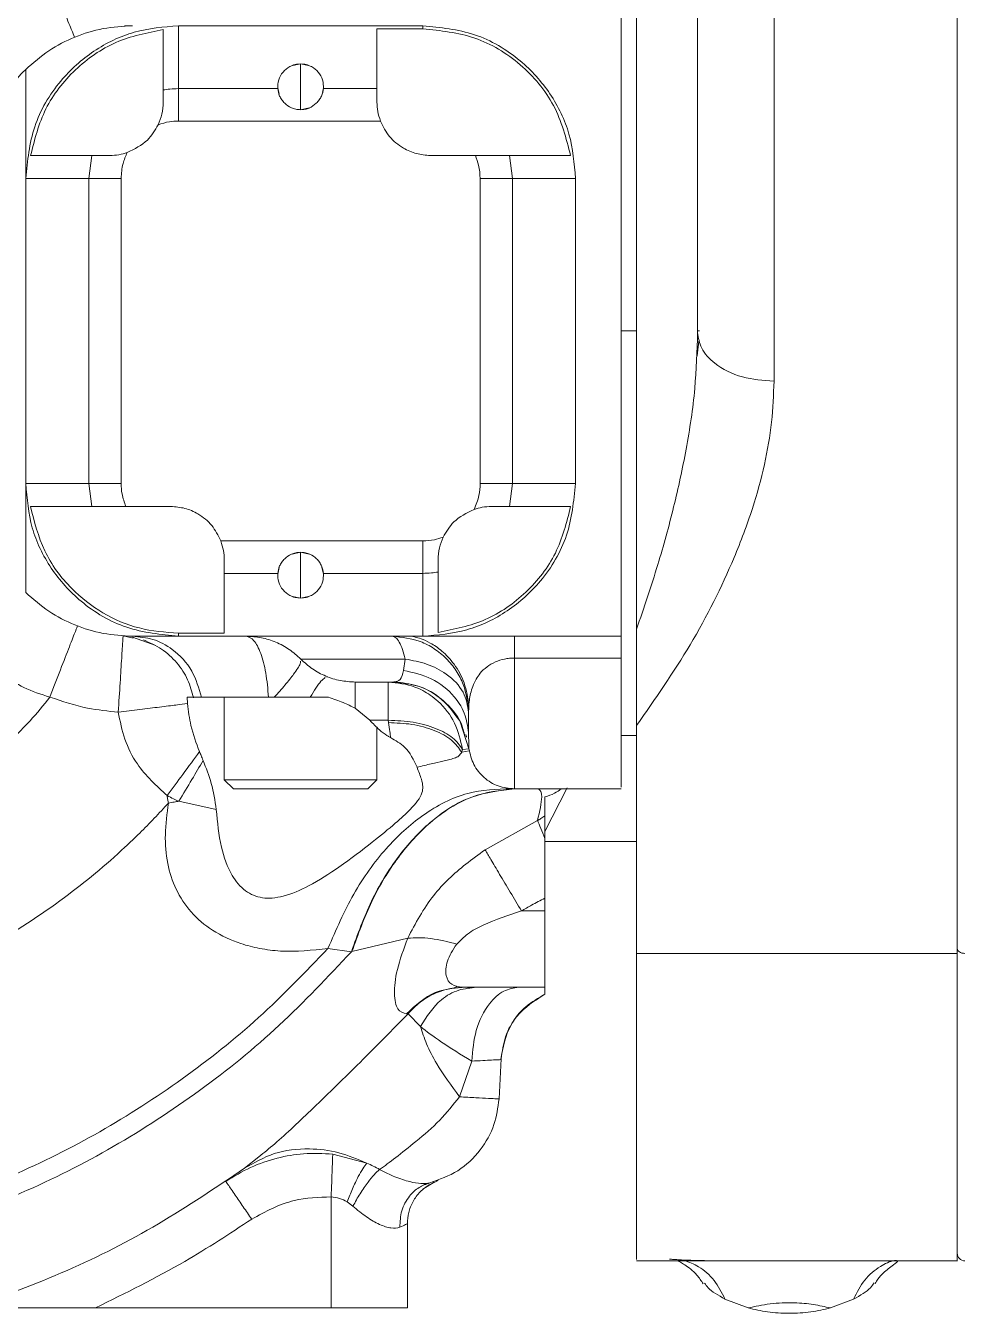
# Model space of a CAD drawing. Header units: millimetres. Extents: x 169 to 14583, y -399 to 10804.
# Drawn here: x 7146.3 to 7207.3, y 5435.1 to 5519.5 of the extents above; entities that cross this region are included whole.
import ezdxf

# ---------------------------------------------------------------- set-up
doc = ezdxf.new("R2010")
doc.units = ezdxf.units.MM
doc.header["$LTSCALE"] = 35

msp = doc.modelspace()

# ---------------------------------------------------------------- linework, layer by layer
at = {"color": 7, "linetype": 'Continuous', "lineweight": 18}
for p, q in [((7207.279, 5606.024), (7207.279, 5458.696)), ((7190.279, 5549.238), (7190.279, 5499.389)), ((7195.279, 5546.037), (7195.279, 5496.187)), ((7185.279, 5479.477), (7185.279, 5529.477)), ((7155.279, 5515.27), (7155.279, 5519.226)), ((7156.279, 5515.356), (7156.279, 5519.477)), ((7172.279, 5519.477), (7156.279, 5519.477)), ((7172.279, 5519.277), (7169.279, 5519.277)), ((7169.279, 5519.277), (7169.279, 5515.356)), ((7172.279, 5519.477), (7172.279, 5519.277)), ((7146.279, 5509.477), (7146.279, 5516.619)), ((7164.279, 5516.977), (7163.765, 5516.875)), ((7164.279, 5515.477), (7164.279, 5516.977)), ((7164.791, 5516.875), (7164.279, 5516.977)), ((7162.784, 5515.356), (7156.279, 5515.356)), ((7162.79, 5515.419), (7162.873, 5515.003)), ((7164.279, 5513.977), (7164.279, 5515.477)), ((7165.706, 5515.11), (7165.767, 5515.419)), ((7169.279, 5515.356), (7165.774, 5515.356)), ((7169.279, 5515.356), (7169.279, 5514.477)), ((7155.279, 5515.27), (7155.279, 5514.477)), ((7164.279, 5513.977), (7164.834, 5514.088)), ((7169.507, 5513.234), (7156.279, 5513.234)), ((7146.594, 5510.977), (7150.595, 5510.977)), ((7150.595, 5510.977), (7150.4, 5509.477)), ((7175.724, 5510.977), (7172.779, 5510.977)), ((7178.157, 5509.477), (7177.963, 5510.977)), ((7177.963, 5510.977), (7181.963, 5510.977)), ((7150.4, 5509.477), (7146.279, 5509.477)), ((7146.279, 5509.477), (7146.279, 5489.477)), ((7150.4, 5509.477), (7150.4, 5489.477)), ((7152.521, 5489.477), (7152.521, 5509.477)), ((7176.036, 5489.477), (7176.036, 5509.477)), ((7178.157, 5489.477), (7178.157, 5509.477)), ((7182.279, 5509.477), (7178.157, 5509.477)), ((7182.279, 5489.477), (7182.279, 5509.477)), ((7185.279, 5499.477), (7186.279, 5499.477)), ((7190.279, 5499.477), (7190.392, 5499.477)), ((7190.363, 5498.803), (7190.244, 5497.85)), ((7146.279, 5489.477), (7150.4, 5489.477)), ((7146.279, 5482.336), (7146.279, 5489.477)), ((7150.4, 5489.477), (7150.595, 5487.977)), ((7177.963, 5487.977), (7178.157, 5489.477)), ((7178.157, 5489.477), (7182.279, 5489.477)), ((7150.595, 5487.977), (7146.594, 5487.977)), ((7155.779, 5487.977), (7152.834, 5487.977)), ((7181.963, 5487.977), (7177.963, 5487.977)), ((7159.051, 5485.72), (7172.279, 5485.72)), ((7164.279, 5484.977), (7163.716, 5484.863)), ((7164.279, 5483.477), (7164.279, 5484.977)), ((7164.841, 5484.863), (7164.279, 5484.977)), ((7159.279, 5483.598), (7159.279, 5484.477)), ((7173.279, 5483.684), (7173.279, 5484.477)), ((7159.279, 5483.598), (7162.784, 5483.598)), ((7159.279, 5479.677), (7159.279, 5483.598)), ((7162.881, 5483.984), (7162.79, 5483.535)), ((7164.279, 5481.977), (7164.279, 5483.477)), ((7165.767, 5483.535), (7165.676, 5483.984)), ((7165.774, 5483.598), (7172.279, 5483.598)), ((7172.279, 5483.598), (7172.279, 5479.477)), ((7173.279, 5483.684), (7173.279, 5479.728)), ((7163.757, 5482.082), (7164.279, 5481.977)), ((7164.279, 5481.977), (7164.8, 5482.083)), ((7152.651, 5479.497), (7153.318, 5479.345)), ((7152.761, 5479.493), (7152.651, 5479.497)), ((7153.272, 5479.419), (7154.807, 5478.878)), ((7153.279, 5479.477), (7156.279, 5479.477)), ((7156.279, 5479.677), (7159.279, 5479.677)), ((7156.279, 5479.477), (7172.279, 5479.477)), ((7185.279, 5479.477), (7172.279, 5479.477)), ((7171.132, 5477.977), (7171.021, 5477.239)), ((7185.279, 5478.049), (7178.279, 5478.049)), ((7166.07, 5476.809), (7165.993, 5476.793)), ((7156.84, 5475.477), (7156.874, 5475.061)), ((7157.793, 5475.477), (7157.243, 5475.477)), ((7162.548, 5475.477), (7164.913, 5475.477)), ((7164.913, 5475.477), (7166.095, 5475.477)), ((7167.861, 5474.755), (7168.803, 5473.977)), ((7170.021, 5473.977), (7168.803, 5473.977)), ((7170.021, 5473.977), (7170.025, 5473.815)), ((7175.302, 5472.105), (7174.695, 5473.941)), ((7186.279, 5473.627), (7186.279, 5458.696)), ((7175.093, 5473.033), (7175.145, 5472.87)), ((7175.128, 5472.925), (7175.168, 5472.917)), ((7185.279, 5472.977), (7186.279, 5472.977)), ((7174.828, 5471.878), (7175.323, 5471.964)), ((7174.88, 5472.065), (7175.302, 5472.102)), ((7159.879, 5469.477), (7159.279, 5470.077)), ((7169.279, 5470.077), (7168.678, 5469.477)), ((7178.274, 5469.477), (7178.276, 5469.477)), ((7178.279, 5469.478), (7185.279, 5469.478)), ((7184.771, 5469.477), (7178.279, 5469.477)), ((7180.279, 5466.686), (7181.723, 5469.547)), ((7180.279, 5468.951), (7180.279, 5467.708)), ((7156.305, 5468.665), (7158.758, 5468.124)), ((7179.796, 5467.402), (7176.359, 5465.477)), ((7180.279, 5466.018), (7186.279, 5466.018)), ((7180.279, 5461.477), (7180.279, 5462.312)), ((7178.738, 5461.477), (7180.279, 5461.477)), ((7167.633, 5458.815), (7171.293, 5459.692)), ((7166.071, 5459.02), (7167.601, 5458.808)), ((7207.279, 5458.696), (7186.279, 5458.696)), ((7174.334, 5456.446), (7174.515, 5456.524)), ((7174.857, 5456.477), (7180.279, 5456.477)), ((7171.321, 5454.746), (7172.122, 5453.906)), ((7175.481, 5451.638), (7174.675, 5449.299)), ((7177.27, 5449.163), (7177.408, 5451.789)), ((7177.38, 5451.737), (7177.408, 5451.789)), ((7161.542, 5445.378), (7160.605, 5444.616)), ((7166.381, 5445.542), (7168.619, 5444.956)), ((7161.464, 5445.133), (7161.463, 5445.129)), ((7172.272, 5443.244), (7173.024, 5443.717)), ((7173.014, 5443.678), (7173.279, 5443.82)), ((7173.163, 5443.785), (7173.279, 5443.82)), ((7172.35, 5443.523), (7172.478, 5443.624)), ((7166.279, 5435.477), (7166.279, 5442.742)), ((7167.331, 5442.416), (7167.706, 5442.135)), ((7171.248, 5440.975), (7171.279, 5440.992)), ((7171.279, 5435.477), (7171.279, 5440.992)), ((7186.279, 5438.551), (7194.362, 5438.551)), ((7194.362, 5438.551), (7207.279, 5438.551)), ((7193.585, 5435.467), (7192.065, 5436.052)), ((7200.492, 5436.052), (7198.972, 5435.467)), ((7150.846, 5435.477), (7166.279, 5435.477))]:
    msp.add_line(p, q, dxfattribs=at)
at = {"color": 7, "linetype": 'Continuous', "lineweight": 18, "flags": 128}
for points in [[(7156.279, 5479.477), (7156.279, 5479.589), (7156.279, 5479.677)], [(7159.279, 5470.077), (7159.279, 5473.101), (7159.279, 5475.477)], [(7169.279, 5473.507), (7169.279, 5472.453), (7169.279, 5470.077)]]:
    msp.add_lwpolyline(points, dxfattribs=at)
at = {"color": 7, "linetype": 'Continuous', "lineweight": 18}
msp.add_arc((7207.779, 5439.051), 0.5, 180, 270, dxfattribs=at)
for points, knots in [([(7186.279, 5479.948), (7186.279, 5482.72), (7186.279, 5488.263), (7186.279, 5496.933), (7186.279, 5505.628), (7186.279, 5514.198), (7186.279, 5522.448), (7186.279, 5530.202), (7186.279, 5537.291), (7186.279, 5543.564), (7186.279, 5548.882), (7186.279, 5553.139), (7186.279, 5556.21), (7186.279, 5558.132), (7186.279, 5558.35), (7186.279, 5558.457)], [0, 0, 0, 0, 0.077116, 0.154232, 0.231348, 0.308464, 0.38558, 0.462696, 0.539812, 0.616928, 0.694044, 0.77116, 0.848276, 0.925392, 1, 1, 1, 1]), ([(7143.279, 5511.843), (7143.371, 5512.395), (7143.583, 5513.656), (7143.932, 5515.681), (7144.39, 5517.786), (7144.994, 5519.75), (7145.722, 5521.305), (7146.554, 5522.53), (7147.25, 5523.09), (7147.572, 5523.349)], [0, 0, 0, 0, 0.129423, 0.295495, 0.492167, 0.655194, 0.7958, 0.905722, 1, 1, 1, 1]), ([(7156.279, 5519.477), (7155.302, 5519.394), (7153.347, 5519.227), (7150.662, 5517.916), (7148.345, 5515.831), (7146.626, 5512.931), (7146.395, 5510.629), (7146.279, 5509.477)], [0, 0, 0, 0, 0.186781, 0.373563, 0.560344, 0.780172, 1, 1, 1, 1]), ([(7153.279, 5519.477), (7152.629, 5519.441), (7151.336, 5519.368), (7149.477, 5518.785), (7147.741, 5517.9), (7146.768, 5517.047), (7146.279, 5516.619)], [0, 0, 0, 0, 0.251255, 0.500139, 0.748957, 1, 1, 1, 1]), ([(7155.279, 5519.226), (7154.219, 5519.014), (7152.102, 5518.59), (7149.42, 5516.697), (7147.393, 5514.116), (7146.86, 5512.024), (7146.594, 5510.977)], [0, 0, 0, 0, 0.250134, 0.500006, 0.749959, 1, 1, 1, 1]), ([(7153.279, 5519.477), (7152.942, 5519.469), (7152.606, 5519.46), (7152.774, 5519.464), (7152.774, 5519.464)], [0, 0, 0, 0, 0.999986, 1, 1, 1, 1]), ([(7182.279, 5509.477), (7182.195, 5510.454), (7182.029, 5512.408), (7180.717, 5515.094), (7178.632, 5517.411), (7175.733, 5519.13), (7173.43, 5519.361), (7172.279, 5519.477)], [0, 0, 0, 0, 0.186781, 0.373563, 0.560344, 0.780172, 1, 1, 1, 1]), ([(7181.963, 5510.977), (7181.668, 5512.104), (7181.077, 5514.357), (7178.776, 5517.059), (7175.754, 5518.918), (7173.437, 5519.157), (7172.279, 5519.277)], [0, 0, 0, 0, 0.2501239, 0.5000065, 0.7499631, 1, 1, 1, 1]), ([(7143.412, 5511.102), (7143.578, 5511.804), (7143.946, 5513.355), (7144.978, 5515.143), (7146.024, 5516.391), (7146.189, 5516.538), (7146.279, 5516.619)], [0, 0, 0, 0, 0.177637, 0.392713, 0.66933, 1, 1, 1, 1]), ([(7164.279, 5516.977), (7164.154, 5516.968), (7163.897, 5516.95), (7163.473, 5516.772), (7163.077, 5516.432), (7162.793, 5515.925), (7162.787, 5515.549), (7162.784, 5515.356)], [0, 0, 0, 0, 0.123102, 0.253339, 0.476155, 0.730307, 1, 1, 1, 1]), ([(7165.774, 5515.356), (7165.771, 5515.55), (7165.764, 5515.926), (7165.48, 5516.432), (7165.084, 5516.772), (7164.66, 5516.95), (7164.403, 5516.968), (7164.279, 5516.977)], [0, 0, 0, 0, 0.269841, 0.523858, 0.746674, 0.877017, 1, 1, 1, 1]), ([(7156.279, 5515.356), (7156.091, 5515.351), (7155.756, 5515.343), (7155.424, 5515.292), (7155.279, 5515.27)], [0, 0, 0, 0, 0.559964, 1, 1, 1, 1]), ([(7162.784, 5515.356), (7162.809, 5515.196), (7162.848, 5514.958), (7163.034, 5514.624), (7163.27, 5514.34), (7163.593, 5514.122), (7163.962, 5513.997), (7164.171, 5513.984), (7164.279, 5513.977)], [0, 0, 0, 0, 0.2613031, 0.3904433, 0.5209814, 0.7430303, 0.8669979, 1, 1, 1, 1]), ([(7165.774, 5515.356), (7165.745, 5515.191), (7165.702, 5514.95), (7165.502, 5514.62), (7165.254, 5514.336), (7164.932, 5514.108), (7164.565, 5513.992), (7164.375, 5513.982), (7164.279, 5513.977)], [0, 0, 0, 0, 0.270329, 0.397524, 0.524759, 0.765097, 0.880772, 1, 1, 1, 1]), ([(7154.947, 5512.991), (7155.039, 5513.221), (7155.235, 5513.715), (7155.264, 5514.211), (7155.279, 5514.477)], [0, 0, 0, 0, 0.464915, 1, 1, 1, 1]), ([(7169.279, 5514.477), (7169.287, 5514.274), (7169.304, 5513.864), (7169.438, 5513.446), (7169.507, 5513.234)], [0, 0, 0, 0, 0.494679, 1, 1, 1, 1]), ([(7152.924, 5511.17), (7153.403, 5511.402), (7154.259, 5511.816), (7154.737, 5512.631), (7154.947, 5512.991)], [0, 0, 0, 0, 0.5592117, 1, 1, 1, 1]), ([(7154.947, 5512.991), (7155.19, 5513.069), (7155.624, 5513.208), (7156.079, 5513.226), (7156.279, 5513.234)], [0, 0, 0, 0, 0.55984, 1, 1, 1, 1]), ([(7169.507, 5513.234), (7169.683, 5512.879), (7170.036, 5512.168), (7170.91, 5511.462), (7171.848, 5511.049), (7172.468, 5511.001), (7172.779, 5510.977)], [0, 0, 0, 0, 0.279775, 0.55955, 0.779775, 1, 1, 1, 1]), ([(7151.779, 5510.977), (7151.979, 5510.986), (7152.363, 5511.002), (7152.743, 5511.116), (7152.924, 5511.17)], [0, 0, 0, 0, 0.52324, 1, 1, 1, 1]), ([(7152.521, 5509.477), (7152.544, 5509.806), (7152.583, 5510.395), (7152.82, 5510.933), (7152.924, 5511.17)], [0, 0, 0, 0, 0.559736, 1, 1, 1, 1]), ([(7150.595, 5510.977), (7150.771, 5510.977), (7151.124, 5510.977), (7151.56, 5510.977), (7151.779, 5510.977)], [0, 0, 0, 0, 0.497326, 1, 1, 1, 1]), ([(7177.963, 5510.977), (7177.784, 5510.977), (7177.441, 5510.978), (7176.686, 5510.978), (7176.097, 5510.978), (7175.724, 5510.977)], [0, 0, 0, 0, 0.284126, 0.545857, 1, 1, 1, 1]), ([(7176.036, 5509.477), (7176.02, 5509.766), (7175.99, 5510.283), (7175.805, 5510.765), (7175.724, 5510.977)], [0, 0, 0, 0, 0.559366, 1, 1, 1, 1]), ([(7190.279, 5499.389), (7190.239, 5498.161), (7190.155, 5495.592), (7189.57, 5491.77), (7188.735, 5487.92), (7187.658, 5483.973), (7186.758, 5481.349), (7186.279, 5479.948)], [0, 0, 0, 0, 0.183777, 0.384436, 0.578209, 0.774894, 1, 1, 1, 1]), ([(7195.279, 5496.187), (7194.57, 5496.244), (7193.096, 5496.361), (7191.419, 5497.227), (7190.442, 5498.304), (7190.332, 5499.037), (7190.279, 5499.389)], [0, 0, 0, 0, 0.270261, 0.562429, 0.789736, 1, 1, 1, 1]), ([(7195.279, 5496.187), (7195.247, 5495.294), (7195.182, 5493.466), (7194.682, 5490.678), (7193.871, 5487.71), (7192.372, 5483.733), (7189.963, 5478.925), (7187.495, 5475.376), (7186.279, 5473.627)], [0, 0, 0, 0, 0.112443, 0.230023, 0.353516, 0.493924, 0.750683, 1, 1, 1, 1]), ([(7146.279, 5489.477), (7146.362, 5488.5), (7146.529, 5486.546), (7147.84, 5483.86), (7149.925, 5481.543), (7152.824, 5479.825), (7155.127, 5479.593), (7156.279, 5479.477)], [0, 0, 0, 0, 0.186781, 0.373563, 0.560344, 0.780172, 1, 1, 1, 1]), ([(7152.834, 5487.977), (7152.734, 5488.249), (7152.556, 5488.734), (7152.532, 5489.25), (7152.521, 5489.477)], [0, 0, 0, 0, 0.5597955, 1, 1, 1, 1]), ([(7172.279, 5479.477), (7173.256, 5479.56), (7175.21, 5479.727), (7177.896, 5481.038), (7180.212, 5483.123), (7181.931, 5486.023), (7182.163, 5488.326), (7182.279, 5489.477)], [0, 0, 0, 0, 0.186781, 0.373563, 0.560344, 0.780172, 1, 1, 1, 1]), ([(7175.633, 5487.784), (7175.762, 5488.088), (7175.994, 5488.63), (7176.023, 5489.218), (7176.036, 5489.477)], [0, 0, 0, 0, 0.559174, 1, 1, 1, 1]), ([(7156.279, 5479.677), (7155.415, 5479.743), (7153.687, 5479.876), (7151.272, 5480.926), (7149.098, 5482.617), (7147.335, 5485.001), (7146.841, 5486.985), (7146.594, 5487.977)], [0, 0, 0, 0, 0.18676, 0.37352, 0.56028, 0.78014, 1, 1, 1, 1]), ([(7150.595, 5487.977), (7150.773, 5487.977), (7151.117, 5487.977), (7151.871, 5487.976), (7152.46, 5487.977), (7152.834, 5487.977)], [0, 0, 0, 0, 0.284126, 0.545857, 1, 1, 1, 1]), ([(7159.051, 5485.72), (7158.874, 5486.075), (7158.522, 5486.786), (7157.648, 5487.492), (7156.71, 5487.905), (7156.089, 5487.953), (7155.779, 5487.977)], [0, 0, 0, 0, 0.279775, 0.55955, 0.779775, 1, 1, 1, 1]), ([(7173.279, 5479.728), (7174.338, 5479.94), (7176.455, 5480.364), (7179.137, 5482.257), (7181.165, 5484.838), (7181.697, 5486.931), (7181.963, 5487.977)], [0, 0, 0, 0, 0.250134, 0.500006, 0.749959, 1, 1, 1, 1]), ([(7175.633, 5487.784), (7175.154, 5487.552), (7174.298, 5487.138), (7173.821, 5486.323), (7173.61, 5485.963)], [0, 0, 0, 0, 0.559212, 1, 1, 1, 1]), ([(7176.779, 5487.977), (7176.578, 5487.969), (7176.194, 5487.952), (7175.814, 5487.838), (7175.633, 5487.784)], [0, 0, 0, 0, 0.52324, 1, 1, 1, 1]), ([(7177.963, 5487.977), (7177.787, 5487.977), (7177.433, 5487.977), (7176.997, 5487.977), (7176.779, 5487.977)], [0, 0, 0, 0, 0.497326, 1, 1, 1, 1]), ([(7172.279, 5485.72), (7172.533, 5485.733), (7172.988, 5485.755), (7173.42, 5485.9), (7173.61, 5485.963)], [0, 0, 0, 0, 0.559508, 1, 1, 1, 1]), ([(7173.61, 5485.963), (7173.519, 5485.734), (7173.322, 5485.239), (7173.294, 5484.743), (7173.279, 5484.477)], [0, 0, 0, 0, 0.464915, 1, 1, 1, 1]), ([(7159.279, 5484.477), (7159.27, 5484.68), (7159.254, 5485.09), (7159.119, 5485.508), (7159.051, 5485.72)], [0, 0, 0, 0, 0.494679, 1, 1, 1, 1]), ([(7164.279, 5484.977), (7164.171, 5484.97), (7163.962, 5484.957), (7163.593, 5484.832), (7163.27, 5484.614), (7163.034, 5484.33), (7162.848, 5483.996), (7162.809, 5483.758), (7162.784, 5483.598)], [0, 0, 0, 0, 0.132993, 0.256955, 0.479007, 0.609544, 0.738686, 1, 1, 1, 1]), ([(7165.774, 5483.598), (7165.748, 5483.758), (7165.709, 5483.996), (7165.523, 5484.33), (7165.287, 5484.614), (7164.964, 5484.832), (7164.595, 5484.957), (7164.387, 5484.97), (7164.279, 5484.977)], [0, 0, 0, 0, 0.26132, 0.390467, 0.521012, 0.743049, 0.867008, 1, 1, 1, 1]), ([(7162.784, 5483.598), (7162.787, 5483.405), (7162.793, 5483.029), (7163.078, 5482.523), (7163.473, 5482.182), (7163.897, 5482.005), (7164.154, 5481.986), (7164.279, 5481.977)], [0, 0, 0, 0, 0.269841, 0.523858, 0.746674, 0.877017, 1, 1, 1, 1]), ([(7164.279, 5481.977), (7164.403, 5481.986), (7164.66, 5482.005), (7165.084, 5482.182), (7165.48, 5482.523), (7165.764, 5483.029), (7165.771, 5483.405), (7165.774, 5483.598)], [0, 0, 0, 0, 0.123102, 0.253339, 0.476155, 0.730307, 1, 1, 1, 1]), ([(7172.279, 5483.598), (7172.466, 5483.603), (7172.802, 5483.611), (7173.133, 5483.662), (7173.279, 5483.684)], [0, 0, 0, 0, 0.559964, 1, 1, 1, 1]), ([(7146.279, 5482.336), (7146.768, 5481.907), (7147.742, 5481.053), (7149.479, 5480.169), (7151.337, 5479.586), (7152.63, 5479.513), (7153.279, 5479.477)], [0, 0, 0, 0, 0.251255, 0.500139, 0.748957, 1, 1, 1, 1]), ([(7186.279, 5473.627), (7186.279, 5474.65), (7186.279, 5476.603), (7186.279, 5478.869), (7186.279, 5479.948)], [0, 0, 0, 0, 0.523503, 1, 1, 1, 1]), ([(7147.857, 5475.491), (7147.271, 5475.675), (7146.179, 5476.017), (7144.827, 5476.933), (7143.845, 5478.023), (7143.468, 5478.841), (7143.279, 5479.251)], [0, 0, 0, 0, 0.279904, 0.521097, 0.760416, 1, 1, 1, 1]), ([(7157.793, 5475.477), (7157.617, 5476.074), (7157.254, 5477.305), (7156.034, 5478.602), (7154.646, 5479.351), (7153.725, 5479.436), (7153.279, 5479.477)], [0, 0, 0, 0, 0.272726, 0.561923, 0.787427, 1, 1, 1, 1]), ([(7153.981, 5479.233), (7154.391, 5479.055), (7155.214, 5478.697), (7156.202, 5477.773), (7156.931, 5476.671), (7157.151, 5475.842), (7157.258, 5475.44)], [0, 0, 0, 0, 0.254229, 0.511525, 0.762757, 1, 1, 1, 1]), ([(7170.279, 5479.477), (7170.908, 5479.41), (7171.875, 5479.308), (7173.039, 5478.684), (7173.84, 5478.039), (7174.486, 5477.238), (7175.109, 5476.074), (7175.212, 5475.106), (7175.279, 5474.477)], [0, 0, 0, 0, 0.239456, 0.368359, 0.499998, 0.631638, 0.760542, 1, 1, 1, 1]), ([(7173.092, 5479.477), (7172.753, 5479.476), (7172.222, 5479.474), (7171.721, 5479.474), (7171.592, 5479.467), (7171.782, 5479.431), (7172.18, 5479.316), (7172.799, 5479.044), (7173.577, 5478.517), (7174.388, 5477.647), (7175.08, 5476.41), (7175.224, 5475.422), (7175.299, 5474.91)], [0, 0, 0, 0, 0.1651999, 0.2587001, 0.3054698, 0.362593, 0.4327125, 0.5174068, 0.6174693, 0.7326962, 0.8613651, 1, 1, 1, 1]), ([(7178.279, 5478.049), (7178.279, 5478.248), (7178.279, 5478.659), (7178.279, 5479.107), (7178.279, 5479.418), (7178.279, 5479.457), (7178.279, 5479.477)], [0, 0, 0, 0, 0.233097, 0.480031, 0.737222, 1, 1, 1, 1]), ([(7185.279, 5478.049), (7185.279, 5478.501), (7185.279, 5479.31), (7185.279, 5479.426), (7185.279, 5479.477)], [0, 0, 0, 0, 0.559257, 1, 1, 1, 1]), ([(7164.272, 5477.844), (7164.274, 5477.793), (7164.281, 5477.652), (7163.901, 5477.082), (7163.297, 5476.313), (7162.794, 5475.752), (7162.548, 5475.477)], [0, 0, 0, 0, 0.178699, 0.503168, 0.756784, 1, 1, 1, 1]), ([(7175.279, 5474.477), (7175.208, 5474.93), (7175.061, 5475.864), (7173.976, 5476.972), (7172.599, 5477.703), (7171.61, 5477.888), (7171.132, 5477.977)], [0, 0, 0, 0, 0.2731412, 0.5629415, 0.7883841, 1, 1, 1, 1]), ([(7178.279, 5478.049), (7178.17, 5478.045), (7177.946, 5478.039), (7177.493, 5477.967), (7176.948, 5477.783), (7176.418, 5477.456), (7175.91, 5476.944), (7175.522, 5476.226), (7175.302, 5475.313), (7175.287, 5474.773), (7175.279, 5474.477)], [0, 0, 0, 0, 0.026182, 0.053717, 0.117579, 0.201906, 0.306229, 0.485477, 0.717297, 1, 1, 1, 1]), ([(7185.279, 5469.58), (7185.279, 5469.602), (7185.279, 5469.654), (7185.279, 5470.869), (7185.279, 5472.768), (7185.279, 5475.083), (7185.279, 5477.06), (7185.279, 5478.049)], [0, 0, 0, 0, 0.180206, 0.424303, 0.616202, 0.808101, 1, 1, 1, 1]), ([(7165.876, 5476.769), (7165.791, 5476.701), (7165.62, 5476.564), (7165.288, 5476.118), (7165.037, 5475.689), (7164.913, 5475.477)], [0, 0, 0, 0, 0.335478, 0.671268, 1, 1, 1, 1]), ([(7171.021, 5477.239), (7170.96, 5477.004), (7170.847, 5476.565), (7170.567, 5476.508), (7170.437, 5476.481)], [0, 0, 0, 0, 0.537679, 1, 1, 1, 1]), ([(7171.021, 5477.239), (7171.649, 5477.095), (7172.945, 5476.798), (7174.337, 5475.652), (7175.143, 5474.321), (7175.235, 5473.432), (7175.279, 5473.002)], [0, 0, 0, 0, 0.272058, 0.561968, 0.787942, 1, 1, 1, 1]), ([(7170.341, 5476.477), (7169.981, 5476.477), (7169.262, 5476.477), (7168.49, 5476.477), (7167.964, 5476.477), (7167.896, 5476.477), (7167.861, 5476.477)], [0, 0, 0, 0, 0.250106, 0.499663, 0.749371, 1, 1, 1, 1]), ([(7167.861, 5476.477), (7167.861, 5476.455), (7167.861, 5476.411), (7167.861, 5476.057), (7167.861, 5475.52), (7167.861, 5475.01), (7167.861, 5474.755)], [0, 0, 0, 0, 0.25, 0.5, 0.75, 1, 1, 1, 1]), ([(7170.021, 5476.477), (7170.022, 5476.44), (7170.023, 5476.37), (7170.021, 5475.831), (7170.02, 5475.056), (7170.021, 5474.332), (7170.021, 5473.977)], [0, 0, 0, 0, 0.2652441, 0.4999928, 0.7548178, 1, 1, 1, 1]), ([(7174.88, 5472.065), (7174.748, 5472.659), (7174.485, 5473.845), (7173.577, 5474.989), (7172.645, 5475.728), (7171.59, 5476.312), (7170.614, 5476.415), (7170.021, 5476.477)], [0, 0, 0, 0, 0.249763, 0.499526, 0.588877, 0.750237, 1, 1, 1, 1]), ([(7170.437, 5476.481), (7170.42, 5476.48), (7170.389, 5476.477), (7170.356, 5476.477), (7170.341, 5476.477)], [0, 0, 0, 0, 0.554672, 1, 1, 1, 1]), ([(7175.048, 5472.905), (7174.968, 5473.216), (7174.738, 5474.111), (7173.702, 5475.296), (7172.153, 5476.288), (7170.945, 5476.414), (7170.341, 5476.477)], [0, 0, 0, 0, 0.150437, 0.433625, 0.716813, 1, 1, 1, 1]), ([(7174.695, 5473.941), (7174.283, 5474.5), (7173.55, 5475.492), (7171.969, 5476.312), (7170.936, 5476.426), (7170.437, 5476.481)], [0, 0, 0, 0, 0.398953, 0.709318, 1, 1, 1, 1]), ([(7144.817, 5472.239), (7145.414, 5472.788), (7146.51, 5473.796), (7147.436, 5474.961), (7147.857, 5475.491)], [0, 0, 0, 0, 0.545076, 1, 1, 1, 1]), ([(7147.858, 5475.491), (7148.674, 5475.215), (7150.133, 5474.721), (7151.664, 5474.572), (7152.338, 5474.507)], [0, 0, 0, 0, 0.559885, 1, 1, 1, 1]), ([(7156.84, 5475.477), (7156.965, 5475.477), (7157.196, 5475.477), (7157.228, 5475.477), (7157.243, 5475.477)], [0, 0, 0, 0, 0.537217, 1, 1, 1, 1]), ([(7156.874, 5475.061), (7156.933, 5474.574), (7157.072, 5473.431), (7157.445, 5472.468), (7157.659, 5471.916)], [0, 0, 0, 0, 0.426867, 1, 1, 1, 1]), ([(7162.548, 5475.477), (7162.48, 5475.477), (7162.359, 5475.477), (7162.235, 5475.477), (7162.18, 5475.477)], [0, 0, 0, 0, 0.559975, 1, 1, 1, 1]), ([(7167.861, 5474.755), (7167.599, 5474.888), (7167.044, 5475.168), (7166.423, 5475.371), (7166.095, 5475.477)], [0, 0, 0, 0, 0.472885, 1, 1, 1, 1]), ([(7152.338, 5474.507), (7152.455, 5473.91), (7152.689, 5472.716), (7153.674, 5470.744), (7154.831, 5469.681), (7155.538, 5469.033)], [0, 0, 0, 0, 0.280331, 0.560816, 1, 1, 1, 1]), ([(7175.279, 5473.002), (7175.279, 5473.214), (7175.279, 5473.594), (7175.279, 5474.207), (7175.279, 5474.477)], [0, 0, 0, 0, 0.559866, 1, 1, 1, 1]), ([(7168.803, 5473.977), (7169.014, 5473.755), (7169.381, 5473.369), (7169.816, 5473.05), (7170.056, 5472.897), (7170.134, 5472.851), (7170.163, 5472.835)], [0, 0, 0, 0, 0.477127, 0.828694, 0.936914, 1, 1, 1, 1]), ([(7170.025, 5473.815), (7170.546, 5473.796), (7171.617, 5473.756), (7173.071, 5473.339), (7174.241, 5472.702), (7174.636, 5472.149), (7174.828, 5471.878)], [0, 0, 0, 0, 0.24205, 0.498158, 0.755262, 1, 1, 1, 1]), ([(7170.163, 5472.835), (7170.151, 5472.96), (7170.128, 5473.22), (7170.061, 5473.612), (7170.025, 5473.815)], [0, 0, 0, 0, 0.480301, 1, 1, 1, 1]), ([(7170.163, 5472.835), (7170.495, 5472.648), (7171.301, 5472.196), (7171.679, 5471.375), (7171.901, 5470.892)], [0, 0, 0, 0, 0.411865, 1, 1, 1, 1]), ([(7175.302, 5472.105), (7175.298, 5472.151), (7175.29, 5472.242), (7175.282, 5472.754), (7175.279, 5473.002)], [0, 0, 0, 0, 0.515434, 1, 1, 1, 1]), ([(7157.659, 5471.916), (7157.309, 5471.44), (7156.683, 5470.59), (7155.888, 5469.509), (7155.538, 5469.033)], [0, 0, 0, 0, 0.56, 1, 1, 1, 1]), ([(7157.889, 5471.338), (7157.845, 5471.448), (7157.768, 5471.642), (7157.692, 5471.833), (7157.659, 5471.916)], [0, 0, 0, 0, 0.564479, 1, 1, 1, 1]), ([(7171.901, 5470.892), (7172.224, 5470.97), (7172.851, 5471.123), (7173.499, 5471.275), (7173.986, 5471.383), (7174.342, 5471.484), (7174.638, 5471.598), (7174.767, 5471.789), (7174.828, 5471.878)], [0, 0, 0, 0, 0.229737, 0.446357, 0.572932, 0.720284, 0.868238, 1, 1, 1, 1]), ([(7174.828, 5471.878), (7174.838, 5471.913), (7174.855, 5471.974), (7174.872, 5472.038), (7174.88, 5472.065)], [0, 0, 0, 0, 0.5650972, 1, 1, 1, 1]), ([(7175.302, 5472.102), (7175.302, 5472.102), (7175.302, 5472.102), (7175.302, 5472.104), (7175.302, 5472.105)], [0, 0, 0, 0, 0.558974, 1, 1, 1, 1]), ([(7156.305, 5468.665), (7156.598, 5469.152), (7157.184, 5470.125), (7157.654, 5470.934), (7157.889, 5471.338)], [0, 0, 0, 0, 0.5, 1, 1, 1, 1]), ([(7158.758, 5468.124), (7158.668, 5468.707), (7158.49, 5469.859), (7158.087, 5470.85), (7157.889, 5471.338)], [0, 0, 0, 0, 0.506533, 1, 1, 1, 1]), ([(7158.758, 5468.124), (7158.835, 5467.292), (7158.975, 5465.777), (7159.623, 5463.927), (7160.448, 5462.901), (7161.184, 5462.481), (7161.782, 5462.318), (7162.445, 5462.305), (7163.483, 5462.496), (7165.008, 5463.162), (7166.977, 5464.451), (7168.9, 5465.915), (7170.454, 5467.191), (7171.66, 5468.276), (7172.326, 5469.172), (7172.288, 5469.908), (7172.009, 5470.618), (7171.901, 5470.892)], [0, 0, 0, 0, 0.093015, 0.169262, 0.222096, 0.246157, 0.270074, 0.294697, 0.322218, 0.388787, 0.476879, 0.585952, 0.675852, 0.750161, 0.858517, 0.945371, 1, 1, 1, 1]), ([(7169.279, 5470.077), (7169.203, 5470.077), (7169.053, 5470.077), (7167.897, 5470.077), (7166.244, 5470.077), (7164.279, 5470.077), (7162.313, 5470.077), (7160.66, 5470.077), (7159.504, 5470.077), (7159.354, 5470.077), (7159.279, 5470.077)], [0, 0, 0, 0, 0.125, 0.25, 0.375, 0.5, 0.625, 0.75, 0.875, 1, 1, 1, 1]), ([(7155.538, 5469.033), (7155.678, 5468.959), (7155.929, 5468.827), (7156.19, 5468.714), (7156.305, 5468.665)], [0, 0, 0, 0, 0.5588624, 1, 1, 1, 1]), ([(7155.538, 5469.033), (7155.552, 5468.942), (7155.577, 5468.779), (7155.605, 5468.617), (7155.617, 5468.546)], [0, 0, 0, 0, 0.559999, 1, 1, 1, 1]), ([(7168.678, 5469.477), (7168.612, 5469.477), (7168.479, 5469.477), (7167.462, 5469.477), (7166.008, 5469.477), (7164.279, 5469.477), (7162.55, 5469.477), (7161.094, 5469.477), (7160.078, 5469.477), (7159.945, 5469.477), (7159.879, 5469.477)], [0, 0, 0, 0, 0.125126, 0.250014, 0.375014, 0.500008, 0.625008, 0.750001, 0.874962, 1, 1, 1, 1]), ([(7166.071, 5459.02), (7166.601, 5460.244), (7167.668, 5462.704), (7169.814, 5465.653), (7172.342, 5467.953), (7175.151, 5469.392), (7177.11, 5469.455), (7178.055, 5469.485)], [0, 0, 0, 0, 0.192698, 0.387447, 0.579682, 0.797167, 1, 1, 1, 1]), ([(7167.601, 5458.808), (7168.014, 5459.943), (7168.855, 5462.25), (7170.63, 5465.128), (7172.838, 5467.517), (7175.433, 5469.164), (7177.339, 5469.374), (7178.273, 5469.477)], [0, 0, 0, 0, 0.182745, 0.371637, 0.562905, 0.785711, 1, 1, 1, 1]), ([(7167.633, 5458.815), (7168.043, 5459.944), (7168.877, 5462.24), (7170.639, 5465.109), (7172.839, 5467.5), (7175.433, 5469.156), (7177.342, 5469.371), (7178.279, 5469.477)], [0, 0, 0, 0, 0.181975, 0.370406, 0.56159, 0.784804, 1, 1, 1, 1]), ([(7179.856, 5469.477), (7179.967, 5469.378), (7180.191, 5469.179), (7179.929, 5467.996), (7179.796, 5467.402)], [0, 0, 0, 0, 0.497351, 1, 1, 1, 1]), ([(7181.35, 5469.477), (7181.207, 5469.373), (7180.881, 5469.136), (7180.495, 5469.018), (7180.279, 5468.951)], [0, 0, 0, 0, 0.439067, 1, 1, 1, 1]), ([(7112.433, 5454.116), (7114.635, 5453.781), (7119.03, 5453.113), (7125.717, 5453.326), (7132.301, 5454.427), (7138.408, 5456.4), (7143.951, 5459.061), (7148.684, 5462.127), (7151.689, 5464.625), (7153.263, 5466.113), (7153.747, 5466.584), (7154.224, 5467.063), (7154.695, 5467.549), (7155.161, 5468.043), (7155.465, 5468.378), (7155.617, 5468.545)], [0, 0, 0, 0, 0.1402172, 0.2798733, 0.419679, 0.5600336, 0.6829817, 0.8064457, 0.9146489, 0.9288337, 0.9430303, 0.9572416, 0.9714707, 0.9857205, 1, 1, 1, 1]), ([(7155.617, 5468.545), (7155.526, 5467.857), (7155.351, 5466.541), (7155.502, 5464.607), (7156.059, 5462.85), (7157.075, 5461.322), (7158.549, 5460.09), (7160.124, 5459.372), (7161.633, 5458.992), (7163.559, 5458.743), (7165.038, 5458.906), (7166.071, 5459.02)], [0, 0, 0, 0, 0.112511, 0.215137, 0.312719, 0.411741, 0.518588, 0.641328, 0.718199, 0.803168, 1, 1, 1, 1]), ([(7155.617, 5468.546), (7155.746, 5468.568), (7155.975, 5468.608), (7156.204, 5468.647), (7156.305, 5468.665)], [0, 0, 0, 0, 0.559998, 1, 1, 1, 1]), ([(7180.279, 5467.708), (7180.191, 5467.647), (7180.036, 5467.537), (7179.869, 5467.443), (7179.796, 5467.402)], [0, 0, 0, 0, 0.562577, 1, 1, 1, 1]), ([(7179.796, 5467.402), (7179.856, 5467.255), (7179.964, 5466.993), (7180.182, 5466.459), (7180.279, 5466.224)], [0, 0, 0, 0, 0.56, 1, 1, 1, 1]), ([(7180.279, 5466.224), (7180.279, 5466.577), (7180.279, 5467.252), (7180.279, 5467.56), (7180.279, 5467.708)], [0, 0, 0, 0, 0.521748, 1, 1, 1, 1]), ([(7180.279, 5462.312), (7180.279, 5463.062), (7180.279, 5464.511), (7180.279, 5465.667), (7180.279, 5466.224)], [0, 0, 0, 0, 0.518195, 1, 1, 1, 1]), ([(7176.359, 5465.477), (7175.932, 5465.172), (7174.706, 5464.293), (7172.753, 5462.466), (7171.803, 5460.661), (7171.293, 5459.692)], [0, 0, 0, 0, 0.197935, 0.569481, 1, 1, 1, 1]), ([(7176.359, 5465.477), (7176.472, 5465.288), (7176.701, 5464.902), (7177.289, 5463.914), (7177.987, 5462.739), (7178.492, 5461.89), (7178.738, 5461.477)], [0, 0, 0, 0, 0.247881, 0.504832, 0.759201, 1, 1, 1, 1]), ([(7180.279, 5462.312), (7179.987, 5462.164), (7179.465, 5461.901), (7178.96, 5461.607), (7178.738, 5461.477)], [0, 0, 0, 0, 0.560012, 1, 1, 1, 1]), ([(7174.503, 5459.308), (7174.73, 5459.539), (7175.222, 5460.042), (7176.676, 5460.797), (7177.894, 5461.199), (7178.738, 5461.477)], [0, 0, 0, 0, 0.2072393, 0.4504943, 1, 1, 1, 1]), ([(7180.279, 5456.477), (7180.279, 5456.571), (7180.279, 5456.76), (7180.279, 5458.099), (7180.279, 5459.747), (7180.279, 5460.9), (7180.279, 5461.477)], [0, 0, 0, 0, 0.279619, 0.559238, 0.779619, 1, 1, 1, 1]), ([(7171.293, 5459.692), (7171.032, 5458.983), (7170.531, 5457.623), (7170.361, 5455.981), (7170.58, 5454.895), (7171.001, 5454.791), (7171.217, 5454.738)], [0, 0, 0, 0, 0.262901, 0.504632, 0.746122, 1, 1, 1, 1]), ([(7171.293, 5459.692), (7171.526, 5459.71), (7171.991, 5459.745), (7173.054, 5459.67), (7173.929, 5459.451), (7174.503, 5459.308)], [0, 0, 0, 0, 0.256468, 0.51183, 1, 1, 1, 1]), ([(7096.779, 5444.375), (7098.352, 5443.697), (7101.891, 5442.174), (7107.679, 5440.568), (7114.001, 5439.442), (7120.414, 5439.012), (7126.835, 5439.261), (7133.193, 5440.191), (7139.417, 5441.79), (7145.436, 5444.041), (7151.184, 5446.915), (7156.585, 5450.392), (7161.623, 5454.39), (7164.588, 5457.477), (7166.071, 5459.02)], [0, 0, 0, 0, 0.067847, 0.152588, 0.237329, 0.32207, 0.406812, 0.491553, 0.576294, 0.661035, 0.745776, 0.830518, 0.915259, 1, 1, 1, 1]), ([(7174.503, 5459.308), (7174.372, 5459.115), (7174.116, 5458.738), (7173.877, 5458.178), (7173.771, 5457.67), (7173.806, 5457.091), (7174.135, 5456.578), (7174.613, 5456.511), (7174.857, 5456.477)], [0, 0, 0, 0, 0.127549, 0.250366, 0.37088, 0.491672, 0.739478, 1, 1, 1, 1]), ([(7096.779, 5443.014), (7097.817, 5442.544), (7100.905, 5441.148), (7106.339, 5439.57), (7112.964, 5438.268), (7119.704, 5437.733), (7126.458, 5437.929), (7133.152, 5438.864), (7139.703, 5440.524), (7146.034, 5442.89), (7152.07, 5445.932), (7157.727, 5449.624), (7162.988, 5453.877), (7166.063, 5457.164), (7167.601, 5458.808)], [0, 0, 0, 0, 0.044022, 0.130929, 0.217836, 0.304743, 0.391651, 0.478558, 0.565465, 0.652372, 0.739279, 0.826186, 0.913093, 1, 1, 1, 1]), ([(7167.601, 5458.808), (7167.607, 5458.809), (7167.618, 5458.812), (7167.628, 5458.814), (7167.633, 5458.815)], [0, 0, 0, 0, 0.559979, 1, 1, 1, 1]), ([(7186.279, 5458.696), (7186.279, 5456.895), (7186.279, 5453.293), (7186.279, 5448.744), (7186.279, 5444.922), (7186.279, 5441.937), (7186.279, 5439.874), (7186.279, 5438.71), (7186.279, 5438.655), (7186.279, 5438.63)], [0, 0, 0, 0, 0.148328, 0.296656, 0.444984, 0.593312, 0.741639, 0.887322, 1, 1, 1, 1]), ([(7207.279, 5458.696), (7207.279, 5456.694), (7207.279, 5452.68), (7207.279, 5447.748), (7207.279, 5443.728), (7207.279, 5440.774), (7207.279, 5439.078), (7207.279, 5438.386), (7207.279, 5438.574), (7207.279, 5438.579)], [0, 0, 0, 0, 0.1655122, 0.3319042, 0.498256, 0.6637538, 0.8292327, 0.9956276, 1, 1, 1, 1]), ([(7171.217, 5454.738), (7171.804, 5455.288), (7172.853, 5456.269), (7174.245, 5456.414), (7174.857, 5456.477)], [0, 0, 0, 0, 0.56, 1, 1, 1, 1]), ([(7174.978, 5456.477), (7174.642, 5456.456), (7173.958, 5456.414), (7172.971, 5456.063), (7172.055, 5455.522), (7171.565, 5455.003), (7171.321, 5454.746)], [0, 0, 0, 0, 0.242928, 0.494339, 0.748679, 1, 1, 1, 1]), ([(7175.796, 5456.477), (7175.406, 5456.438), (7174.597, 5456.357), (7173.204, 5455.607), (7172.534, 5454.554), (7172.122, 5453.906)], [0, 0, 0, 0, 0.26352, 0.546533, 1, 1, 1, 1]), ([(7175.481, 5451.638), (7175.547, 5452.33), (7175.684, 5453.768), (7176.517, 5455.382), (7177.537, 5456.32), (7178.227, 5456.426), (7178.56, 5456.477)], [0, 0, 0, 0, 0.270667, 0.562324, 0.789331, 1, 1, 1, 1]), ([(7180.279, 5456.024), (7180.279, 5456.061), (7180.279, 5456.145), (7180.279, 5456.404), (7180.279, 5456.454), (7180.279, 5456.477)], [0, 0, 0, 0, 0.289739, 0.667074, 1, 1, 1, 1]), ([(7180.279, 5456.024), (7179.846, 5455.776), (7178.965, 5455.269), (7177.783, 5453.828), (7177.532, 5452.525), (7177.38, 5451.737)], [0, 0, 0, 0, 0.276238, 0.562891, 1, 1, 1, 1]), ([(7177.408, 5451.789), (7177.478, 5452.277), (7177.62, 5453.273), (7178.508, 5454.888), (7179.612, 5455.602), (7180.279, 5456.033)], [0, 0, 0, 0, 0.276043, 0.562519, 1, 1, 1, 1]), ([(7171.321, 5454.746), (7170.274, 5453.679), (7168.218, 5451.584), (7165.229, 5448.673), (7162.97, 5446.51), (7161.883, 5445.648), (7161.542, 5445.378)], [0, 0, 0, 0, 0.314177, 0.616734, 0.879789, 1, 1, 1, 1]), ([(7171.217, 5454.738), (7171.237, 5454.74), (7171.273, 5454.742), (7171.306, 5454.745), (7171.321, 5454.746)], [0, 0, 0, 0, 0.560061, 1, 1, 1, 1]), ([(7172.122, 5453.906), (7172.241, 5453.535), (7172.483, 5452.787), (7173.274, 5451.243), (7174.145, 5450.034), (7174.675, 5449.299)], [0, 0, 0, 0, 0.278567, 0.561109, 1, 1, 1, 1]), ([(7172.122, 5453.906), (7172.539, 5453.582), (7173.397, 5452.915), (7174.774, 5452.071), (7175.481, 5451.638)], [0, 0, 0, 0, 0.4864062, 1, 1, 1, 1]), ([(7175.481, 5451.638), (7175.734, 5451.652), (7176.241, 5451.678), (7176.808, 5451.708), (7177.22, 5451.729), (7177.327, 5451.735), (7177.38, 5451.737)], [0, 0, 0, 0, 0.250234, 0.500294, 0.750201, 1, 1, 1, 1]), ([(7174.675, 5449.299), (7174.263, 5448.776), (7173.427, 5447.712), (7171.887, 5446.419), (7170.459, 5445.265), (7169.783, 5444.776), (7169.451, 5444.536)], [0, 0, 0, 0, 0.261508, 0.531401, 0.76969, 1, 1, 1, 1]), ([(7172.741, 5443.658), (7173.374, 5443.884), (7174.641, 5444.337), (7176.089, 5445.734), (7177.029, 5447.393), (7177.193, 5448.593), (7177.27, 5449.163)], [0, 0, 0, 0, 0.2627532, 0.5255667, 0.7746257, 1, 1, 1, 1]), ([(7174.675, 5449.299), (7175.049, 5449.279), (7175.798, 5449.24), (7176.618, 5449.197), (7177.167, 5449.168), (7177.236, 5449.165), (7177.27, 5449.163)], [0, 0, 0, 0, 0.25, 0.5, 0.75, 1, 1, 1, 1]), ([(7159.38, 5443.758), (7159.912, 5444.084), (7160.973, 5444.733), (7162.709, 5445.315), (7164.526, 5445.641), (7165.744, 5445.576), (7166.381, 5445.542)], [0, 0, 0, 0, 0.2519664, 0.502459, 0.7393743, 1, 1, 1, 1]), ([(7160.605, 5444.616), (7161.232, 5444.981), (7162.51, 5445.725), (7164.678, 5445.974), (7166.761, 5445.721), (7168.005, 5445.209), (7168.619, 5444.956)], [0, 0, 0, 0, 0.273879, 0.557897, 0.781638, 1, 1, 1, 1]), ([(7166.279, 5442.742), (7166.29, 5443.059), (7166.314, 5443.718), (7166.345, 5444.553), (7166.369, 5445.191), (7166.377, 5445.426), (7166.381, 5445.542)], [0, 0, 0, 0, 0.262939, 0.546981, 0.775778, 1, 1, 1, 1]), ([(7167.331, 5442.416), (7167.442, 5442.704), (7167.67, 5443.295), (7168.031, 5444.041), (7168.358, 5444.613), (7168.533, 5444.843), (7168.619, 5444.956)], [0, 0, 0, 0, 0.272792, 0.558422, 0.783061, 1, 1, 1, 1]), ([(7167.706, 5442.135), (7167.857, 5442.411), (7168.167, 5442.976), (7168.659, 5443.685), (7169.1, 5444.221), (7169.335, 5444.433), (7169.451, 5444.536)], [0, 0, 0, 0, 0.274902, 0.561249, 0.785098, 1, 1, 1, 1]), ([(7168.619, 5444.956), (7168.76, 5444.892), (7169.043, 5444.764), (7169.314, 5444.613), (7169.451, 5444.536)], [0, 0, 0, 0, 0.497782, 1, 1, 1, 1]), ([(7169.451, 5444.536), (7169.789, 5444.365), (7170.47, 5444.021), (7171.405, 5443.728), (7172.198, 5443.586), (7172.558, 5443.634), (7172.741, 5443.658)], [0, 0, 0, 0, 0.264726, 0.532753, 0.762344, 1, 1, 1, 1]), ([(7159.38, 5443.758), (7159.41, 5443.715), (7159.472, 5443.624), (7159.93, 5442.954), (7160.499, 5442.121), (7160.887, 5441.554), (7161.073, 5441.282)], [0, 0, 0, 0, 0.270262, 0.56243, 0.789737, 1, 1, 1, 1]), ([(7170.775, 5440.749), (7170.793, 5441.115), (7170.83, 5441.87), (7171.33, 5442.776), (7171.997, 5443.395), (7172.498, 5443.572), (7172.741, 5443.658)], [0, 0, 0, 0, 0.272753, 0.561636, 0.787057, 1, 1, 1, 1]), ([(7171.271, 5440.988), (7171.288, 5441.232), (7171.323, 5441.735), (7171.617, 5442.453), (7172.075, 5443.099), (7172.503, 5443.404), (7172.716, 5443.556)], [0, 0, 0, 0, 0.2379688, 0.4892311, 0.7461479, 1, 1, 1, 1]), ([(7161.073, 5441.282), (7161.981, 5441.777), (7163.612, 5442.664), (7165.46, 5442.718), (7166.279, 5442.742)], [0, 0, 0, 0, 0.557013, 1, 1, 1, 1]), ([(7166.279, 5442.742), (7166.464, 5442.721), (7166.837, 5442.677), (7167.165, 5442.503), (7167.331, 5442.416)], [0, 0, 0, 0, 0.49476, 1, 1, 1, 1]), ([(7167.706, 5442.135), (7167.999, 5441.888), (7168.573, 5441.406), (7169.444, 5440.913), (7170.233, 5440.643), (7170.595, 5440.713), (7170.775, 5440.749)], [0, 0, 0, 0, 0.262691, 0.514487, 0.758266, 1, 1, 1, 1]), ([(7150.846, 5435.477), (7152.821, 5436.446), (7156.347, 5438.177), (7159.629, 5440.333), (7161.073, 5441.282)], [0, 0, 0, 0, 0.559966, 1, 1, 1, 1]), ([(7170.775, 5440.749), (7170.924, 5440.817), (7171.185, 5440.936), (7171.23, 5440.963), (7171.248, 5440.975)], [0, 0, 0, 0, 0.572105, 1, 1, 1, 1]), ([(7192.065, 5436.052), (7191.849, 5436.478), (7191.409, 5437.347), (7190.439, 5438.17), (7189.423, 5438.622), (7188.767, 5438.648), (7188.445, 5438.661)], [0, 0, 0, 0, 0.27519, 0.561174, 0.784806, 1, 1, 1, 1]), ([(7188.445, 5438.661), (7188.954, 5438.631), (7189.976, 5438.571), (7191.919, 5438.552), (7193.356, 5438.551), (7194.066, 5438.551)], [0, 0, 0, 0, 0.334158, 0.671429, 1, 1, 1, 1]), ([(7189.008, 5438.587), (7189.004, 5438.58), (7188.994, 5438.561), (7189.148, 5438.472), (7189.525, 5438.231), (7190.138, 5437.814), (7190.515, 5437.24), (7190.648, 5437.036)], [0, 0, 0, 0, 0.105372, 0.275927, 0.447123, 0.803746, 1, 1, 1, 1]), ([(7200.492, 5436.052), (7200.713, 5436.489), (7201.16, 5437.372), (7202.146, 5438.168), (7202.892, 5438.546), (7203.261, 5438.577), (7203.303, 5438.581)], [0, 0, 0, 0, 0.344061, 0.695499, 0.965941, 1, 1, 1, 1]), ([(7194.362, 5438.551), (7195.001, 5438.551), (7196.328, 5438.552), (7197.655, 5438.551), (7198.344, 5438.551)], [0, 0, 0, 0, 0.48138, 1, 1, 1, 1]), ([(7201.899, 5437.066), (7201.961, 5437.164), (7202.236, 5437.599), (7202.83, 5438.1), (7203.39, 5438.488), (7203.365, 5438.537), (7203.353, 5438.558)], [0, 0, 0, 0, 0.086179, 0.379649, 0.721081, 1, 1, 1, 1]), ([(7192.065, 5436.052), (7191.636, 5436.285), (7191.05, 5436.602), (7190.802, 5436.994), (7190.736, 5437.099)], [0, 0, 0, 0, 0.732431, 1, 1, 1, 1]), ([(7201.83, 5437.112), (7201.761, 5437.002), (7201.512, 5436.606), (7200.92, 5436.285), (7200.492, 5436.052)], [0, 0, 0, 0, 0.2766502, 1, 1, 1, 1]), ([(7142.732, 5435.477), (7142.738, 5435.477), (7142.752, 5435.477), (7142.895, 5435.477), (7143.474, 5435.475), (7144.975, 5435.478), (7147.535, 5435.477), (7149.616, 5435.477), (7150.846, 5435.477)], [0, 0, 0, 0, 0.027077, 0.055886, 0.123248, 0.317368, 0.5963, 1, 1, 1, 1]), ([(7166.279, 5435.477), (7167.012, 5435.477), (7168.48, 5435.477), (7170.123, 5435.477), (7171.104, 5435.477), (7171.22, 5435.477), (7171.279, 5435.477)], [0, 0, 0, 0, 0.279619, 0.559238, 0.779619, 1, 1, 1, 1]), ([(7193.585, 5435.467), (7194.045, 5435.569), (7194.942, 5435.769), (7196.526, 5435.837), (7197.915, 5435.709), (7198.614, 5435.549), (7198.972, 5435.467)], [0, 0, 0, 0, 0.285692, 0.55727, 0.773461, 1, 1, 1, 1]), ([(7198.972, 5435.467), (7198.556, 5435.367), (7197.714, 5435.166), (7196.277, 5435.095), (7194.841, 5435.166), (7194.001, 5435.367), (7193.585, 5435.467)], [0, 0, 0, 0, 0.247645, 0.500343, 0.752673, 1, 1, 1, 1])]:
    msp.add_open_spline(points, degree=3, knots=knots, dxfattribs=at)
for points in [[(7147.572, 5523.349), (7147.821, 5522.743), (7148.319, 5521.531), (7148.948, 5520.003), (7149.388, 5518.934), (7149.445, 5518.795), (7149.474, 5518.725)], [(7156.279, 5513.234), (7156.279, 5513.431), (7156.279, 5513.824), (7156.279, 5514.389), (7156.279, 5514.916), (7156.279, 5515.209), (7156.279, 5515.356)], [(7152.521, 5509.477), (7152.325, 5509.477), (7151.932, 5509.477), (7151.367, 5509.477), (7150.84, 5509.477), (7150.547, 5509.477), (7150.4, 5509.477)], [(7178.157, 5509.477), (7178.011, 5509.477), (7177.717, 5509.477), (7177.19, 5509.477), (7176.625, 5509.477), (7176.232, 5509.477), (7176.036, 5509.477)], [(7150.4, 5489.477), (7150.547, 5489.477), (7150.84, 5489.477), (7151.367, 5489.477), (7151.932, 5489.477), (7152.325, 5489.477), (7152.521, 5489.477)], [(7176.036, 5489.477), (7176.232, 5489.477), (7176.625, 5489.477), (7177.19, 5489.477), (7177.717, 5489.477), (7178.011, 5489.477), (7178.157, 5489.477)], [(7172.279, 5485.72), (7172.279, 5485.523), (7172.279, 5485.13), (7172.279, 5484.565), (7172.279, 5484.039), (7172.279, 5483.745), (7172.279, 5483.598)], [(7149.665, 5480.153), (7149.637, 5480.083), (7149.583, 5479.943), (7149.165, 5478.865), (7148.568, 5477.324), (7148.094, 5476.102), (7147.858, 5475.491)], [(7152.651, 5479.497), (7152.647, 5479.422), (7152.637, 5479.272), (7152.565, 5478.118), (7152.461, 5476.468), (7152.379, 5475.161), (7152.338, 5474.507)], [(7160.72, 5479.477), (7161.051, 5479.458), (7161.714, 5479.42), (7162.667, 5479.113), (7163.554, 5478.648), (7164.045, 5478.201), (7164.291, 5477.977)], [(7160.72, 5479.477), (7160.89, 5479.42), (7161.231, 5479.307), (7161.679, 5478.418), (7162.028, 5477.122), (7162.13, 5476.025), (7162.18, 5475.477)], [(7170.279, 5479.477), (7170.358, 5479.458), (7170.516, 5479.42), (7170.744, 5479.113), (7170.956, 5478.648), (7171.073, 5478.201), (7171.132, 5477.977)], [(7171.132, 5477.977), (7170.187, 5477.977), (7168.297, 5477.977), (7166.088, 5477.977), (7164.579, 5477.977), (7164.387, 5477.977), (7164.291, 5477.977)], [(7164.291, 5477.977), (7164.536, 5477.754), (7165.027, 5477.307), (7165.914, 5476.841), (7166.867, 5476.534), (7167.53, 5476.496), (7167.861, 5476.477)], [(7178.279, 5469.477), (7178.279, 5469.585), (7178.279, 5469.801), (7178.279, 5471.551), (7178.279, 5474.209), (7178.279, 5476.769), (7178.279, 5478.049)], [(7152.338, 5474.507), (7152.815, 5474.565), (7153.769, 5474.682), (7155.076, 5474.841), (7156.184, 5474.977), (7156.644, 5475.033), (7156.874, 5475.061)], [(7162.18, 5475.477), (7161.703, 5475.477), (7160.748, 5475.477), (7159.514, 5475.477), (7158.475, 5475.477), (7158.02, 5475.477), (7157.793, 5475.477)], [(7170.021, 5473.977), (7170.577, 5473.95), (7171.688, 5473.896), (7173.162, 5473.474), (7174.329, 5472.857), (7174.696, 5472.329), (7174.88, 5472.065)], [(7178.279, 5469.477), (7177.917, 5469.515), (7177.193, 5469.591), (7176.254, 5470.184), (7175.55, 5471.042), (7175.385, 5471.75), (7175.302, 5472.105)], [(7207.779, 5458.696), (7207.713, 5458.701), (7207.582, 5458.711), (7207.417, 5458.785), (7207.301, 5458.89), (7207.286, 5458.974), (7207.279, 5459.016)], [(7142.732, 5435.477), (7144.833, 5436.252), (7149.034, 5437.801), (7155.031, 5440.868), (7158.747, 5443.367), (7160.605, 5444.616)]]:
    msp.add_open_spline(points, degree=3, dxfattribs=at)

doc.saveas('drawing.dxf')
